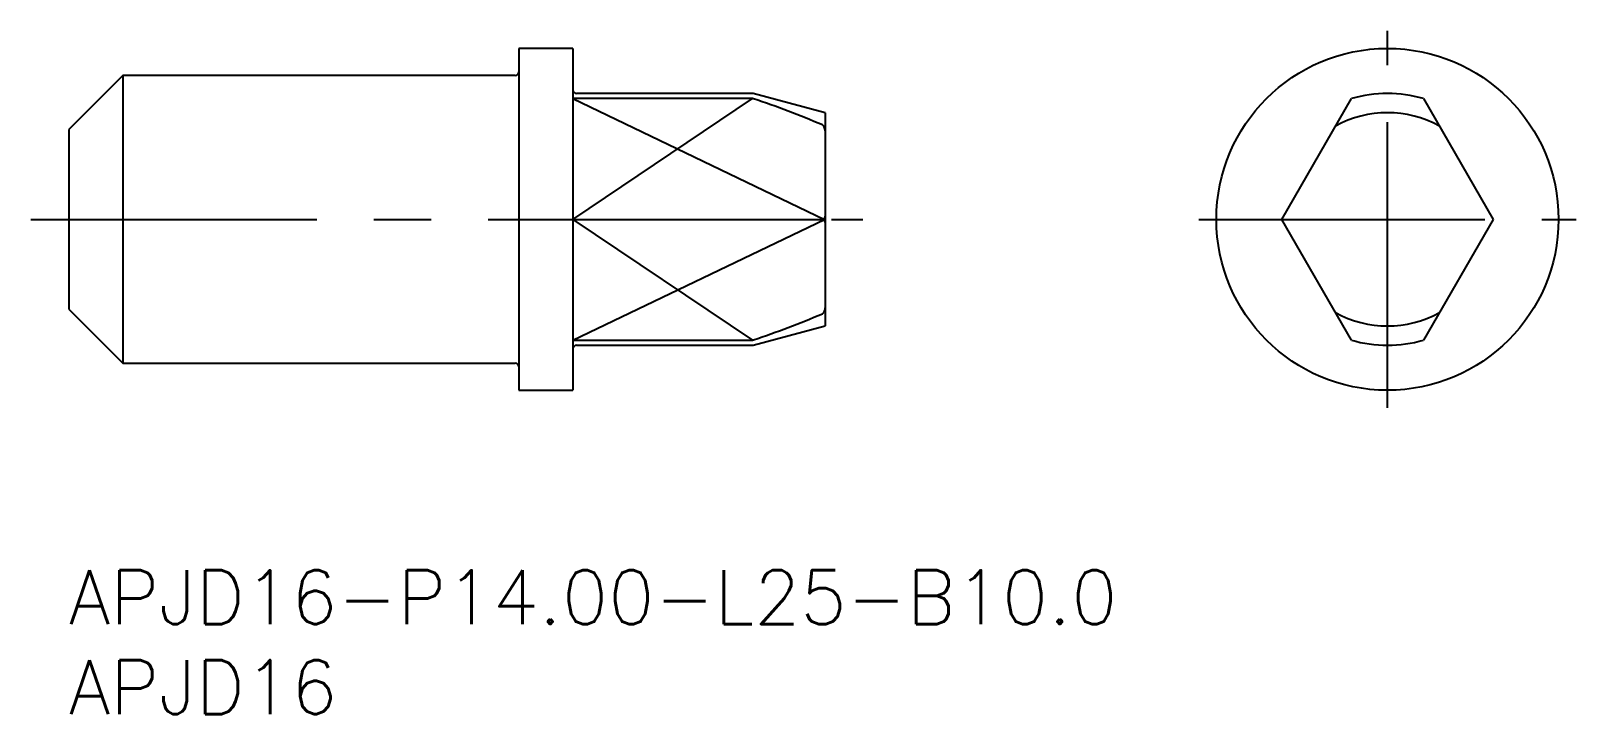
# Model space of a CAD drawing. Extents: x -2.1 to 83.7, y -8 to 30.
import ezdxf

# ---------------------------------------------------------------- set-up
doc = ezdxf.new("R2010")
doc.units = 0
doc.header["$LTSCALE"] = 0.5
doc.linetypes.add('CENTER', pattern=[50.8, 31.75, -6.35, 6.35, -6.35])
for name, color, linetype in [('MSM_CENTER', 1, 'CENTER'), ('MSM_CONTINUOUS', 7, 'CONTINUOUS'), ('MSM_NARROW', 5, 'CONTINUOUS'), ('MSM_PART_NUMBER', 7, 'CONTINUOUS')]:
    doc.layers.add(name, color=color, linetype=linetype)
doc.styles.get("Standard").update_dxf_attribs({"font": 'txt.shx', "height": 1, "bigfont": 'bigfont.shx'})

# ---------------------------------------------------------------- blocks, each defined once
blk = doc.blocks.new('*U18')
at = {"layer": 'MSM_PART_NUMBER'}
blk.add_text('APJD16-P14.00-L25-B10.0', height=3, dxfattribs=at).set_placement((0, -3))
blk = doc.blocks.new('*U19')
at = {"layer": 'MSM_PART_NUMBER'}
blk.add_text('APJD16', height=3, dxfattribs=at).set_placement((0, -8))

msp = doc.modelspace()

# ---------------------------------------------------------------- linework, layer by layer
at = {"layer": 'MSM_CENTER'}
for p, q in [((73.23, 9.025), (73.23, 29.975)), ((-2.1, 19.5), (44.1, 19.5)), ((62.755, 19.5), (83.705, 19.5))]:
    msp.add_line(p, q, dxfattribs=at)
at = {"layer": 'MSM_CONTINUOUS'}
for p, q in [((28, 29), (25, 29)), ((25, 29), (25, 10)), ((28, 29), (28, 10)), ((3, 27.5), (0, 24.5)), ((24.8, 27.5), (3, 27.5)), ((3, 27.5), (3, 11.5)), ((37.974, 26.208), (28, 26.208)), ((38, 26.5), (28.2, 26.5)), ((42, 25.428), (38, 26.5)), ((67.357, 19.5), (71.23, 26.208)), ((75.23, 26.208), (79.103, 19.5)), ((42, 25.428), (42, 13.572)), ((0, 24.5), (0, 14.5)), ((28, 19.5), (41.974, 19.5)), ((71.23, 12.792), (67.357, 19.5)), ((79.103, 19.5), (75.23, 12.792)), ((0, 14.5), (3, 11.5)), ((38, 12.5), (42, 13.572)), ((28, 12.792), (37.974, 12.792)), ((28.2, 12.5), (38, 12.5)), ((3, 11.5), (24.8, 11.5)), ((25, 10), (28, 10))]:
    msp.add_line(p, q, dxfattribs=at)
msp.add_circle((73.23, 19.5), 9.5, dxfattribs=at)
for centre, radius, start, end in [((24.8, 27.7), 0.2, 270, 0), ((28.2, 26.7), 0.2, 180, 270), ((37.894, 25.567), 0.646, 78.24456, 82.90093), ((23.189, -18.641), 47.231, 66.7262, 71.69271), ((73.23, 19.5), 7, 73.39845, 106.60155), ((73.23, 19.5), 5.928, 60.91186, 119.08814), ((41.754, 24.554), 0.217, 23.15903, 63.10152), ((41.457, 24.418), 0.543, 359.35127, 24.04486), ((41.428, 19.67), 0.572, 342.71465, 0.49216), ((41.429, 19.33), 0.571, 359.49655, 17.29664), ((41.536, 14.567), 0.465, 329.28694, 2.62798), ((22.294, 59.999), 49.751, 288.43313, 293.14796), ((41.772, 14.423), 0.188, 295.01495, 330.16003), ((73.23, 19.5), 5.928, 240.91186, 299.08814), ((28.2, 12.3), 0.2, 90, 180), ((37.899, 13.401), 0.614, 276.97878, 281.87531), ((73.23, 19.5), 7, 253.39845, 286.60155), ((24.8, 11.3), 0.2, 0, 90)]:
    msp.add_arc(centre, radius, start, end, dxfattribs=at)
at = {"layer": 'MSM_NARROW'}
for p, q in [((28, 19.5), (37.974, 26.208)), ((28, 26.208), (41.974, 19.5)), ((28, 19.5), (37.974, 12.792)), ((28, 12.792), (41.974, 19.5))]:
    msp.add_line(p, q, dxfattribs=at)

# ---------------------------------------------------------------- block references
at = {"layer": 'MSM_CONTINUOUS'}
for name in ['*U18', '*U19']:
    msp.add_blockref(name, (0, 0), dxfattribs=at)

doc.saveas('drawing.dxf')
